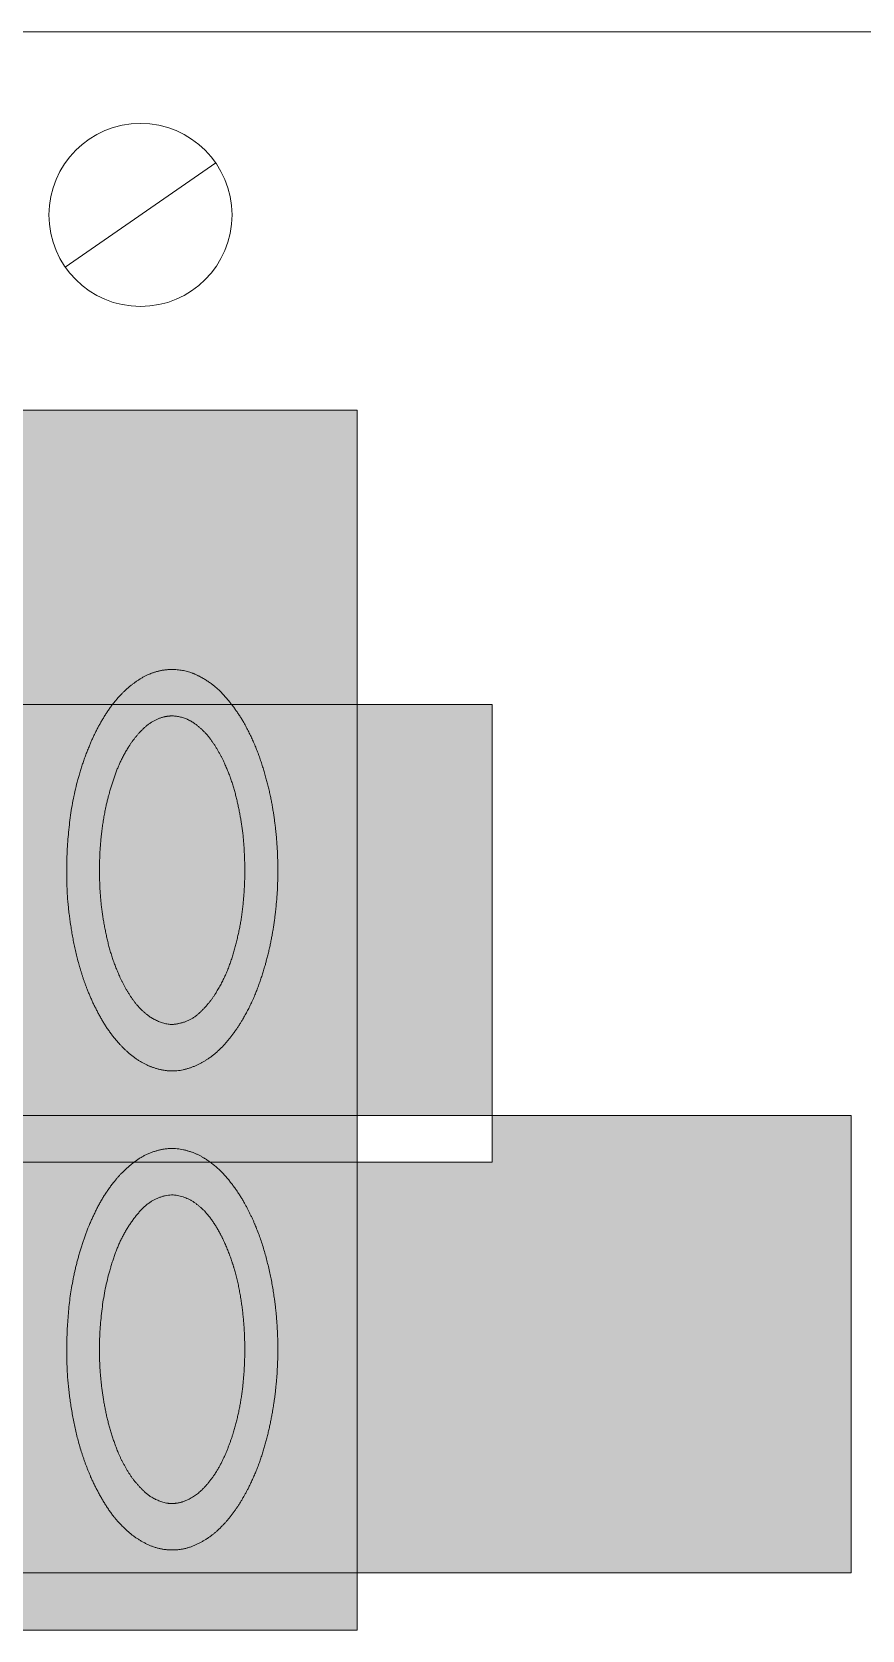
# Model space of a CAD drawing. Header units: millimetres. Extents: x 36 to 196, y -69 to 32.
# Drawn here: x 80.56 to 94.16, y -22.7 to 3.5 of the extents above; entities that cross this region are included whole.
import ezdxf

# ---------------------------------------------------------------- set-up
doc = ezdxf.new("R2010")
doc.units = ezdxf.units.MM
doc.header["$LTSCALE"] = 20
doc.layers.add('Ontwerplaag-1', color=7, linetype='Continuous')

msp = doc.modelspace()

# ---------------------------------------------------------------- hatches: boundary and pattern name
at = {"layer": 'Ontwerplaag-1', "linetype": 'Continuous', "lineweight": 5, "transparency": 33554687}
h = msp.add_hatch(color=256, dxfattribs=at)
h.set_gradient(color1=(255, 0, 0), color2=(255, 0, 0))
h.paths.add_polyline_path([(85.885, -21.761), (68.145, -21.761), (68.145, -14.261), (72.262, -14.261), (72.262, -15.028), (85.885, -15.028), (85.885, -21.761), (93.978, -21.761), (93.978, -14.261), (88.095, -14.261), (88.095, -7.528), (85.885, -7.528), (85.885, -2.699), (65.885, -2.699), (65.885, -22.699), (85.885, -22.699)])
h.paths.add_polyline_path([(85.885, -15.028), (85.885, -14.261), (72.262, -14.261), (72.262, -7.528), (85.885, -7.528), (85.885, -14.261), (88.095, -14.261), (88.095, -15.028)])
at = {"layer": 'Ontwerplaag-1', "linetype": 'Continuous', "lineweight": 0, "true_color": 0xcccccb, "transparency": 33554687}
for points in [[(84.471, -9.072), (84.465, -9.042), (84.429, -8.882), (84.388, -8.725), (84.342, -8.569), (84.289, -8.415), (84.231, -8.263), (84.167, -8.112), (84.098, -7.964), (84.022, -7.818), (84.007, -7.79), (83.995, -7.771), (83.973, -7.736), (83.949, -7.699), (83.924, -7.661), (83.897, -7.621), (83.868, -7.579), (83.837, -7.536), (83.805, -7.492), (83.771, -7.446), (83.733, -7.399), (83.69, -7.352), (83.642, -7.306), (83.589, -7.26), (83.531, -7.214), (83.468, -7.168), (83.399, -7.123), (83.325, -7.078), (83.304, -7.067), (83.292, -7.06), (83.222, -7.028), (83.151, -7.002), (83.079, -6.981), (83.006, -6.967), (82.932, -6.957), (82.857, -6.953), (82.781, -6.955), (82.704, -6.963), (82.69, -6.965), (82.673, -6.968), (82.585, -6.994), (82.5, -7.024), (82.419, -7.06), (82.34, -7.101), (82.265, -7.148), (82.192, -7.2), (82.123, -7.257), (82.057, -7.319), (82.045, -7.331), (82.029, -7.348), (81.95, -7.439), (81.876, -7.532), (81.805, -7.628), (81.739, -7.727), (81.678, -7.828), (81.62, -7.932), (81.567, -8.039), (81.519, -8.148), (81.51, -8.169), (81.487, -8.223), (81.451, -8.321), (81.415, -8.425), (81.38, -8.535), (81.345, -8.65), (81.311, -8.772), (81.278, -8.9), (81.246, -9.033), (81.214, -9.172), (81.186, -9.319), (81.162, -9.476), (81.144, -9.642), (81.131, -9.817), (81.124, -10.002), (81.121, -10.197), (81.124, -10.401), (81.132, -10.614), (81.136, -10.672), (81.138, -10.707), (81.156, -10.896), (81.18, -11.083), (81.21, -11.269), (81.247, -11.454), (81.29, -11.638), (81.339, -11.821), (81.394, -12.002), (81.455, -12.182), (81.468, -12.216), (81.477, -12.238), (81.526, -12.354), (81.579, -12.468), (81.637, -12.579), (81.699, -12.688), (81.766, -12.794), (81.838, -12.898), (81.914, -12.999), (81.995, -13.097), (82.012, -13.115), (82.024, -13.128), (82.091, -13.195), (82.162, -13.257), (82.237, -13.313), (82.315, -13.364), (82.396, -13.409), (82.482, -13.448), (82.57, -13.483), (82.663, -13.511), (82.681, -13.515), (82.698, -13.518), (82.728, -13.523), (82.76, -13.526), (82.794, -13.528), (82.83, -13.529), (82.867, -13.529), (82.906, -13.528), (82.946, -13.525), (82.989, -13.522), (83.032, -13.516), (83.078, -13.506), (83.124, -13.493), (83.173, -13.476), (83.222, -13.456), (83.274, -13.432), (83.326, -13.404), (83.38, -13.373), (83.395, -13.364), (83.412, -13.353), (83.498, -13.289), (83.58, -13.22), (83.658, -13.148), (83.731, -13.072), (83.8, -12.992), (83.865, -12.909), (83.926, -12.821), (83.983, -12.73), (83.993, -12.713), (84.008, -12.687), (84.082, -12.549), (84.15, -12.408), (84.213, -12.265), (84.27, -12.121), (84.322, -11.974), (84.369, -11.826), (84.41, -11.676), (84.447, -11.523), (84.453, -11.494), (84.465, -11.44), (84.513, -11.152), (84.548, -10.863), (84.57, -10.574), (84.579, -10.285), (84.575, -9.996), (84.557, -9.706), (84.526, -9.417), (84.482, -9.126)], [(84.528, -17.271), (84.523, -17.234), (84.492, -17.038), (84.453, -16.844), (84.406, -16.653), (84.352, -16.464), (84.289, -16.277), (84.218, -16.093), (84.14, -15.91), (84.053, -15.731), (84.035, -15.697), (84.024, -15.678), (84.003, -15.643), (83.981, -15.606), (83.957, -15.568), (83.931, -15.528), (83.904, -15.487), (83.875, -15.444), (83.844, -15.399), (83.812, -15.353), (83.777, -15.306), (83.736, -15.258), (83.691, -15.211), (83.641, -15.163), (83.586, -15.116), (83.527, -15.068), (83.462, -15.02), (83.392, -14.972), (83.372, -14.96), (83.358, -14.951), (83.331, -14.936), (83.302, -14.921), (83.271, -14.906), (83.238, -14.891), (83.203, -14.877), (83.166, -14.862), (83.127, -14.848), (83.087, -14.833), (83.044, -14.82), (82.998, -14.811), (82.949, -14.805), (82.897, -14.802), (82.843, -14.803), (82.786, -14.807), (82.726, -14.815), (82.663, -14.826), (82.646, -14.83), (82.626, -14.835), (82.592, -14.845), (82.556, -14.857), (82.519, -14.871), (82.481, -14.887), (82.442, -14.905), (82.401, -14.925), (82.359, -14.947), (82.316, -14.97), (82.272, -14.997), (82.228, -15.027), (82.183, -15.061), (82.137, -15.099), (82.091, -15.142), (82.045, -15.188), (81.997, -15.238), (81.95, -15.292), (81.937, -15.306), (81.921, -15.326), (81.843, -15.431), (81.769, -15.54), (81.699, -15.651), (81.635, -15.764), (81.575, -15.88), (81.52, -15.998), (81.469, -16.118), (81.424, -16.241), (81.415, -16.265), (81.398, -16.314), (81.37, -16.405), (81.342, -16.5), (81.315, -16.601), (81.289, -16.707), (81.263, -16.818), (81.238, -16.934), (81.213, -17.056), (81.189, -17.182), (81.167, -17.316), (81.149, -17.458), (81.136, -17.608), (81.127, -17.767), (81.123, -17.934), (81.122, -18.11), (81.126, -18.294), (81.135, -18.487), (81.138, -18.539), (81.141, -18.578), (81.16, -18.782), (81.187, -18.984), (81.222, -19.185), (81.264, -19.384), (81.313, -19.582), (81.37, -19.777), (81.435, -19.971), (81.507, -20.164), (81.523, -20.2), (81.533, -20.222), (81.587, -20.341), (81.647, -20.456), (81.713, -20.568), (81.783, -20.676), (81.86, -20.781), (81.941, -20.883), (82.028, -20.981), (82.12, -21.076), (82.139, -21.092), (82.153, -21.104), (82.177, -21.124), (82.204, -21.145), (82.233, -21.166), (82.264, -21.188), (82.296, -21.21), (82.331, -21.232), (82.367, -21.255), (82.406, -21.278), (82.447, -21.301), (82.492, -21.321), (82.54, -21.338), (82.593, -21.353), (82.649, -21.365), (82.708, -21.375), (82.772, -21.382), (82.839, -21.386), (82.857, -21.386), (82.876, -21.386), (82.908, -21.384), (82.942, -21.38), (82.978, -21.375), (83.015, -21.369), (83.053, -21.36), (83.093, -21.351), (83.135, -21.34), (83.178, -21.327), (83.222, -21.312), (83.267, -21.293), (83.313, -21.271), (83.36, -21.244), (83.408, -21.214), (83.457, -21.18), (83.507, -21.141), (83.557, -21.1), (83.571, -21.088), (83.586, -21.075), (83.66, -21.001), (83.73, -20.925), (83.797, -20.846), (83.861, -20.765), (83.921, -20.681), (83.977, -20.595), (84.03, -20.505), (84.079, -20.413), (84.088, -20.396), (84.101, -20.37), (84.166, -20.23), (84.226, -20.088), (84.281, -19.945), (84.331, -19.8), (84.376, -19.654), (84.416, -19.506), (84.451, -19.357), (84.481, -19.206), (84.486, -19.178), (84.494, -19.135), (84.528, -18.908), (84.553, -18.681), (84.57, -18.454), (84.579, -18.226), (84.58, -17.999), (84.573, -17.771), (84.558, -17.543), (84.534, -17.315)]]:
    msp.add_hatch(color=254, dxfattribs=at).paths.add_polyline_path(points)

# ---------------------------------------------------------------- linework, layer by layer
at = {"layer": 'Ontwerplaag-1', "color": 7, "linetype": 'Continuous', "lineweight": 5, "transparency": 33554687}
for p, q in [((36, 3.5), (196, 3.5)), ((36, 3.5), (196, 3.5)), ((81.101, -0.355), (83.566, 1.355)), ((65.885, -2.699), (85.885, -2.699)), ((85.885, -2.699), (85.885, -22.699)), ((85.885, -22.699), (65.885, -22.699))]:
    msp.add_line(p, q, dxfattribs=at)
at = {"layer": 'Ontwerplaag-1', "color": 7, "linetype": 'Continuous', "lineweight": 5, "transparency": 33554687, "flags": 128}
for points in [[(65.885, -2.699), (65.885, -22.699), (65.885, -22.699), (85.885, -22.699), (85.885, -22.699), (85.885, -2.699), (85.885, -2.699), (65.885, -2.699)], [(65.885, -2.699), (65.885, -22.699), (85.885, -22.699), (85.885, -2.699)], [(65.885, -22.699), (65.885, -2.699), (85.885, -2.699), (85.885, -22.699)], [(72.262, -15.028), (88.095, -15.028), (88.095, -15.028), (88.095, -7.528), (88.095, -7.528), (72.262, -7.528), (72.262, -7.528), (72.262, -15.028)], [(68.145, -21.761), (93.978, -21.761), (93.978, -21.761), (93.978, -14.261), (93.978, -14.261), (68.145, -14.261), (68.145, -14.261), (68.145, -21.761)]]:
    msp.add_lwpolyline(points, close=True, dxfattribs=at)
at = {"layer": 'Ontwerplaag-1', "color": 7, "linetype": 'Continuous', "lineweight": 5, "transparency": 33554687}
msp.add_circle((82.333, 0.5), 1.5, dxfattribs=at)
for points, knots in [([(84.471, -9.072), (84.403, -8.739), (84.18, -8.088), (84.007, -7.79), (83.878, -7.574), (83.535, -7.187), (83.304, -7.067), (83.166, -6.991), (82.847, -6.938), (82.69, -6.965), (82.502, -7), (82.176, -7.2), (82.045, -7.331), (81.868, -7.512), (81.607, -7.94), (81.51, -8.169), (81.261, -8.761), (81.098, -10.037), (81.136, -10.672), (81.166, -11.065), (81.323, -11.845), (81.468, -12.216), (81.566, -12.459), (81.829, -12.92), (82.012, -13.115), (82.144, -13.258), (82.483, -13.475), (82.681, -13.515), (82.866, -13.555), (83.239, -13.463), (83.395, -13.364), (83.586, -13.244), (83.879, -12.902), (83.993, -12.713), (84.162, -12.431), (84.382, -11.812), (84.453, -11.494), (84.58, -10.898), (84.588, -9.672), (84.471, -9.072)], [0, 0, 0, 0.042843, 0.085686, 0.085686, 0.116947, 0.148208, 0.148208, 0.167177, 0.186147, 0.186147, 0.208921, 0.231696, 0.231696, 0.262722, 0.293748, 0.293748, 0.37387, 0.453992, 0.453992, 0.503704, 0.553416, 0.553416, 0.586051, 0.618687, 0.618687, 0.642385, 0.666083, 0.666083, 0.688322, 0.71056, 0.71056, 0.737919, 0.765278, 0.765278, 0.806117, 0.846955, 0.846955, 0.923478, 1, 1, 1]), ([(84.471, -9.072), (84.403, -8.739), (84.18, -8.088), (84.007, -7.79), (83.878, -7.574), (83.535, -7.187), (83.304, -7.067), (83.166, -6.991), (82.847, -6.938), (82.69, -6.965), (82.502, -7), (82.176, -7.2), (82.045, -7.331), (81.868, -7.512), (81.607, -7.94), (81.51, -8.169), (81.261, -8.761), (81.098, -10.037), (81.136, -10.672), (81.166, -11.065), (81.323, -11.845), (81.468, -12.216), (81.566, -12.459), (81.829, -12.92), (82.012, -13.115), (82.144, -13.258), (82.483, -13.475), (82.681, -13.515), (82.866, -13.555), (83.239, -13.463), (83.395, -13.364), (83.586, -13.244), (83.879, -12.902), (83.993, -12.713), (84.162, -12.431), (84.382, -11.812), (84.453, -11.494), (84.58, -10.898), (84.588, -9.672), (84.471, -9.072)], [0, 0, 0, 0.042843, 0.085686, 0.085686, 0.116947, 0.148208, 0.148208, 0.167177, 0.186147, 0.186147, 0.208921, 0.231696, 0.231696, 0.262722, 0.293748, 0.293748, 0.37387, 0.453992, 0.453992, 0.503704, 0.553416, 0.553416, 0.586051, 0.618687, 0.618687, 0.642385, 0.666083, 0.666083, 0.688322, 0.71056, 0.71056, 0.737919, 0.765278, 0.765278, 0.806117, 0.846955, 0.846955, 0.923478, 1, 1, 1]), ([(83.987, -11.02), (83.934, -11.348), (83.736, -11.989), (83.557, -12.275), (83.455, -12.434), (83.163, -12.713), (82.965, -12.755), (82.83, -12.789), (82.562, -12.703), (82.455, -12.622), (82.298, -12.501), (82.08, -12.175), (81.999, -12), (81.86, -11.695), (81.713, -11.044), (81.681, -10.716), (81.649, -10.338), (81.688, -9.581), (81.765, -9.21), (81.825, -8.938), (82.014, -8.407), (82.171, -8.171), (82.271, -8.022), (82.55, -7.767), (82.736, -7.725), (82.86, -7.699), (83.111, -7.761), (83.214, -7.833), (83.376, -7.947), (83.605, -8.269), (83.687, -8.442), (83.819, -8.718), (83.968, -9.312), (84.007, -9.611), (84.046, -9.964), (84.038, -10.672), (83.987, -11.02)], [0, 0, 0, 0.056381, 0.112761, 0.112761, 0.144367, 0.175972, 0.175972, 0.197766, 0.21956, 0.21956, 0.251766, 0.283972, 0.283972, 0.340135, 0.396298, 0.396298, 0.460811, 0.525323, 0.525323, 0.572542, 0.619761, 0.619761, 0.649659, 0.679558, 0.679558, 0.699319, 0.71908, 0.71908, 0.750485, 0.781891, 0.781891, 0.832052, 0.882212, 0.882212, 0.941106, 1, 1, 1]), ([(83.987, -11.02), (83.934, -11.348), (83.736, -11.989), (83.557, -12.275), (83.455, -12.434), (83.163, -12.713), (82.965, -12.755), (82.83, -12.789), (82.562, -12.703), (82.455, -12.622), (82.298, -12.501), (82.08, -12.175), (81.999, -12), (81.86, -11.695), (81.713, -11.044), (81.681, -10.716), (81.649, -10.338), (81.688, -9.581), (81.765, -9.21), (81.825, -8.938), (82.014, -8.407), (82.171, -8.171), (82.271, -8.022), (82.55, -7.767), (82.736, -7.725), (82.86, -7.699), (83.111, -7.761), (83.214, -7.833), (83.376, -7.947), (83.605, -8.269), (83.687, -8.442), (83.819, -8.718), (83.968, -9.312), (84.007, -9.611), (84.046, -9.964), (84.038, -10.672), (83.987, -11.02)], [0, 0, 0, 0.056381, 0.112761, 0.112761, 0.144367, 0.175972, 0.175972, 0.197766, 0.21956, 0.21956, 0.251766, 0.283972, 0.283972, 0.340135, 0.396298, 0.396298, 0.460811, 0.525323, 0.525323, 0.572542, 0.619761, 0.619761, 0.649659, 0.679558, 0.679558, 0.699319, 0.71908, 0.71908, 0.750485, 0.781891, 0.781891, 0.832052, 0.882212, 0.882212, 0.941106, 1, 1, 1]), ([(84.528, -17.271), (84.472, -16.862), (84.238, -16.063), (84.035, -15.697), (83.913, -15.482), (83.59, -15.091), (83.372, -14.96), (83.212, -14.861), (82.831, -14.783), (82.646, -14.83), (82.43, -14.879), (82.074, -15.145), (81.937, -15.306), (81.76, -15.519), (81.506, -16.008), (81.415, -16.265), (81.224, -16.812), (81.102, -17.965), (81.138, -18.539), (81.17, -18.966), (81.352, -19.805), (81.523, -20.2), (81.632, -20.447), (81.93, -20.91), (82.139, -21.092), (82.285, -21.221), (82.656, -21.388), (82.857, -21.386), (83.059, -21.386), (83.425, -21.217), (83.571, -21.088), (83.736, -20.943), (83.989, -20.588), (84.088, -20.396), (84.236, -20.109), (84.428, -19.492), (84.486, -19.178), (84.572, -18.706), (84.593, -17.746), (84.528, -17.271)], [0, 0, 0, 0.051341, 0.102682, 0.102682, 0.13314, 0.163598, 0.163598, 0.186112, 0.208625, 0.208625, 0.234818, 0.261012, 0.261012, 0.295227, 0.329443, 0.329443, 0.402225, 0.475008, 0.475008, 0.52913, 0.583252, 0.583252, 0.617232, 0.651211, 0.651211, 0.674935, 0.698658, 0.698658, 0.722382, 0.746105, 0.746105, 0.772917, 0.799728, 0.799728, 0.839777, 0.879826, 0.879826, 0.939913, 1, 1, 1]), ([(84.528, -17.271), (84.472, -16.862), (84.238, -16.063), (84.035, -15.697), (83.913, -15.482), (83.59, -15.091), (83.372, -14.96), (83.212, -14.861), (82.831, -14.783), (82.646, -14.83), (82.43, -14.879), (82.074, -15.145), (81.937, -15.306), (81.76, -15.519), (81.506, -16.008), (81.415, -16.265), (81.224, -16.812), (81.102, -17.965), (81.138, -18.539), (81.17, -18.966), (81.352, -19.805), (81.523, -20.2), (81.632, -20.447), (81.93, -20.91), (82.139, -21.092), (82.285, -21.221), (82.656, -21.388), (82.857, -21.386), (83.059, -21.386), (83.425, -21.217), (83.571, -21.088), (83.736, -20.943), (83.989, -20.588), (84.088, -20.396), (84.236, -20.109), (84.428, -19.492), (84.486, -19.178), (84.572, -18.706), (84.593, -17.746), (84.528, -17.271)], [0, 0, 0, 0.051341, 0.102682, 0.102682, 0.13314, 0.163598, 0.163598, 0.186112, 0.208625, 0.208625, 0.234818, 0.261012, 0.261012, 0.295227, 0.329443, 0.329443, 0.402225, 0.475008, 0.475008, 0.52913, 0.583252, 0.583252, 0.617232, 0.651211, 0.651211, 0.674935, 0.698658, 0.698658, 0.722382, 0.746105, 0.746105, 0.772917, 0.799728, 0.799728, 0.839777, 0.879826, 0.879826, 0.939913, 1, 1, 1]), ([(83.846, -19.491), (83.788, -19.672), (83.634, -20.021), (83.527, -20.178), (83.451, -20.288), (83.262, -20.483), (83.141, -20.546), (83.037, -20.604), (82.793, -20.637), (82.679, -20.597), (82.514, -20.542), (82.267, -20.306), (82.172, -20.17), (82.026, -19.949), (81.84, -19.454), (81.781, -19.199), (81.667, -18.689), (81.655, -17.64), (81.752, -17.128), (81.805, -16.865), (81.977, -16.349), (82.216, -15.945), (82.506, -15.644), (82.708, -15.586), (82.845, -15.547), (83.126, -15.622), (83.236, -15.704), (83.391, -15.818), (83.609, -16.132), (83.689, -16.301), (83.869, -16.689), (84.03, -17.529), (84.04, -17.951), (84.051, -18.339), (83.961, -19.118), (83.846, -19.491)], [0, 0, 0, 0.026801, 0.053603, 0.053603, 0.072394, 0.091184, 0.091184, 0.107587, 0.12399, 0.12399, 0.147629, 0.171267, 0.171267, 0.208981, 0.246694, 0.246694, 0.32177, 0.396846, 0.396846, 0.435495, 0.474145, 0.512795, 0.551444, 0.551444, 0.577646, 0.603848, 0.603848, 0.640476, 0.677104, 0.677104, 0.76115, 0.845196, 0.845196, 0.922598, 1, 1, 1]), ([(83.846, -19.491), (83.788, -19.672), (83.634, -20.021), (83.527, -20.178), (83.451, -20.288), (83.262, -20.483), (83.141, -20.546), (83.037, -20.604), (82.793, -20.637), (82.679, -20.597), (82.514, -20.542), (82.267, -20.306), (82.172, -20.17), (82.026, -19.949), (81.84, -19.454), (81.781, -19.199), (81.667, -18.689), (81.655, -17.64), (81.752, -17.128), (81.805, -16.865), (81.977, -16.349), (82.216, -15.945), (82.506, -15.644), (82.708, -15.586), (82.845, -15.547), (83.126, -15.622), (83.236, -15.704), (83.391, -15.818), (83.609, -16.132), (83.689, -16.301), (83.869, -16.689), (84.03, -17.529), (84.04, -17.951), (84.051, -18.339), (83.961, -19.118), (83.846, -19.491)], [0, 0, 0, 0.026801, 0.053603, 0.053603, 0.072394, 0.091184, 0.091184, 0.107587, 0.12399, 0.12399, 0.147629, 0.171267, 0.171267, 0.208981, 0.246694, 0.246694, 0.32177, 0.396846, 0.396846, 0.435495, 0.474145, 0.512795, 0.551444, 0.551444, 0.577646, 0.603848, 0.603848, 0.640476, 0.677104, 0.677104, 0.76115, 0.845196, 0.845196, 0.922598, 1, 1, 1])]:
    msp.add_open_spline(points, degree=2, knots=knots, dxfattribs=at)
at = {"layer": 'Ontwerplaag-1', "color": 240, "linetype": 'Continuous', "true_color": 0xed1f24, "transparency": 33554687}
msp.add_solid([(65.885, -2.699), (65.885, -22.699), (85.885, -2.699), (85.885, -22.699)], dxfattribs=at)

doc.saveas('drawing.dxf')
